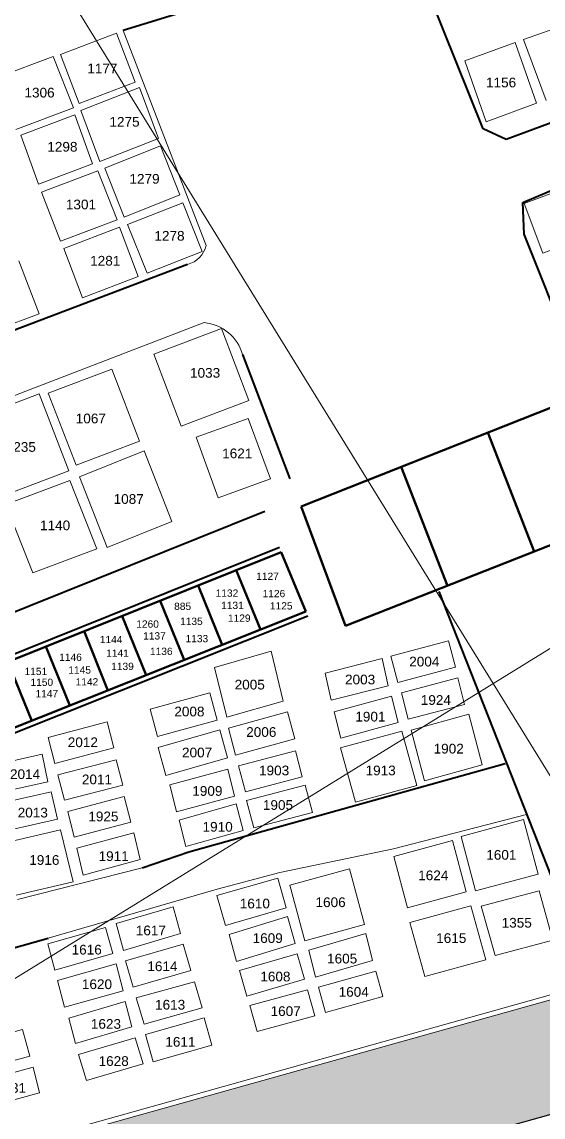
# Model space of a CAD drawing. Header units: inches. Extents: x 0 to 420, y 0 to 297.
# Drawn here: x 220.01 to 241.48, y 110.63 to 155.78 of the extents above; entities that cross this region are included whole.
import ezdxf

# ---------------------------------------------------------------- set-up
doc = ezdxf.new("R2010")
doc.units = ezdxf.units.IN
doc.header["$LTSCALE"] = 2.5
doc.header["$MEASUREMENT"] = 0
doc.layers.get('0').update_dxf_attribs({"lineweight": 0})
for name, color, linetype, lineweight in [('MALHA_COORDENADA4', 10, 'Continuous', 0), ('PEN 01', 1, 'Continuous', 9), ('PEN 03', 3, 'Continuous', 30), ('PEN 04', 4, 'Continuous', 40), ('PEN 05', 5, 'Continuous', 50)]:
    doc.layers.add(name, color=color, linetype=linetype, lineweight=lineweight)
doc.styles.get("Standard").update_dxf_attribs({"font": 'arial.ttf'})

msp = doc.modelspace()

# ---------------------------------------------------------------- hatches: boundary and pattern name
at = {"layer": 'PEN 03'}
h = msp.add_hatch(dxfattribs=at)
h.set_pattern_fill('GRASS', color=256, angle=-58.3307, style=0, pattern_type=2)
h.set_pattern_definition([(31.6693, (239.42994, 128.5002), (0.230571, 0.9730555), [0.1875, -1.226714]), (346.6693, (239.4299, 128.5002), (0.230571, 0.973056), [0.1875, -1.226714, 0.1875, -0.8125]), (76.6693, (239.4299, 128.5002), (-0.973056, 0.230571), [0.1875, -1.226714, 0.1875, -0.8125, 0.1875, -0.8125])])
h.paths.add_polyline_path([(165.497, 94.062), (164.38, 92.025), (166.221, 89.606), (244.268, 111.444), (242.72, 115.735)])

# ---------------------------------------------------------------- linework, layer by layer
for p, q in [((242.824, 155.812, 2.049), (240.676, 155.051, 2.053)), ((224.181, 155.425, 2.353), (227.6, 146.571, 1.797)), ((223.909, 155.317, 2.356), (221.596, 154.437, 2.337)), ((223.909, 155.317, 2.356), (224.682, 153.295, 2.272)), ((238.259, 154.176, 2.018), (240.334, 154.935, 2.04)), ((241.212, 152.426, 1.911), (240.334, 154.935, 2.04)), ((240.676, 155.051, 2.053), (241.602, 152.548, 1.897)), ((221.596, 154.437, 2.337), (222.37, 152.415, 2.253)), ((218.919, 153.462, 2.197), (221.294, 154.359, 2.3)), ((221.294, 154.359, 2.3), (222.135, 152.243, 2.255)), ((239.137, 151.667, 1.889), (238.259, 154.176, 2.018)), ((224.682, 153.295, 2.272), (222.37, 152.415, 2.253)), ((224.852, 153.073, 2.178), (222.435, 152.125, 2.293)), ((224.852, 153.073, 2.178), (225.633, 150.97, 2.048)), ((219.76, 151.346, 2.152), (222.135, 152.243, 2.255)), ((239.137, 151.667, 1.889), (241.212, 152.426, 1.911)), ((219.965, 151.113, 2.156), (222.193, 151.947, 2.24)), ((222.924, 149.93, 2.092), (222.193, 151.947, 2.24)), ((222.435, 152.125, 2.293), (223.216, 150.023, 2.163)), ((220.696, 149.095, 2.008), (219.965, 151.113, 2.156)), ((225.633, 150.97, 2.048), (223.216, 150.023, 2.163)), ((223.423, 149.75, 2.07), (225.716, 150.674, 2.098)), ((225.716, 150.674, 2.098), (226.509, 148.651, 1.863)), ((220.696, 149.095, 2.008), (222.924, 149.93, 2.092)), ((220.818, 148.764, 1.997), (223.144, 149.637, 2.08)), ((223.931, 147.619, 1.943), (223.144, 149.637, 2.08)), ((223.423, 149.75, 2.07), (224.217, 147.728, 1.835)), ((240.694, 148.291, 1.555), (243.195, 149.222, 1.595)), ((221.605, 146.747, 1.86), (220.818, 148.764, 1.997)), ((224.217, 147.728, 1.835), (226.509, 148.651, 1.863)), ((226.634, 148.324, 1.828), (224.362, 147.427, 1.949)), ((227.436, 146.316, 1.738), (226.634, 148.324, 1.828)), ((240.694, 148.291, 1.555), (241.461, 146.242, 1.395)), ((221.605, 146.747, 1.86), (223.931, 147.619, 1.943)), ((221.738, 146.446, 1.864), (224.036, 147.326, 1.955)), ((224.803, 145.293, 1.809), (224.036, 147.326, 1.955)), ((225.163, 145.419, 1.859), (224.362, 147.427, 1.949)), ((241.461, 146.242, 1.395), (243.962, 147.173, 1.435)), ((222.505, 144.414, 1.718), (221.738, 146.446, 1.864)), ((227.436, 146.316, 1.738), (225.163, 145.419, 1.859)), ((219.886, 145.933, 1.903), (220.721, 143.753, 1.781)), ((222.505, 144.414, 1.718), (224.803, 145.293, 1.809)), ((220.721, 143.753, 1.781), (218.295, 142.848, 1.745)), ((210.54, 136.864, 1.473), (227.521, 143.385, 1.589)), ((228.233, 143.142, 1.546), (225.449, 142.088, 1.57)), ((228.233, 143.142, 1.546), (229.355, 140.177, 1.367)), ((225.449, 142.088, 1.57), (226.572, 139.123, 1.391)), ((223.71, 141.463, 1.338), (221.096, 140.476, 1.463)), ((224.858, 138.492, 1.204), (223.71, 141.463, 1.338)), ((220.722, 140.455, 1.499), (217.976, 139.41, 1.508)), ((221.937, 137.279, 1.335), (220.722, 140.455, 1.499)), ((222.244, 137.504, 1.329), (221.096, 140.476, 1.463)), ((229.355, 140.177, 1.367), (226.572, 139.123, 1.391)), ((229.329, 139.438, 1.293), (227.186, 138.66, 1.291)), ((229.329, 139.438, 1.293), (230.244, 136.939, 1.282)), ((227.186, 138.66, 1.291), (228.101, 136.161, 1.28)), ((224.858, 138.492, 1.204), (222.244, 137.504, 1.329)), ((225.051, 138.104, 1.212), (222.38, 137.033, 1.29)), ((226.189, 135.181, 1.116), (225.051, 138.104, 1.212)), ((226.189, 135.181, 1.116), (225.051, 138.104, 1.212)), ((221.937, 137.279, 1.335), (219.19, 136.235, 1.344)), ((221.987, 136.872, 1.195), (219.354, 135.883, 1.206)), ((223.097, 134.06, 1.143), (221.987, 136.872, 1.195)), ((223.518, 134.111, 1.194), (222.38, 137.033, 1.29)), ((230.244, 136.939, 1.282), (228.101, 136.161, 1.28)), ((220.463, 133.07, 1.154), (219.354, 135.883, 1.206)), ((226.189, 135.181, 1.116), (223.518, 134.111, 1.194)), ((223.097, 134.06, 1.143), (220.463, 133.07, 1.154)), ((237.578, 130.271, 0.426), (235.208, 129.631, 0.445)), ((237.578, 130.271, 0.426), (237.868, 129.184, 0.263)), ((230.277, 129.835, 0.229), (227.949, 129.174, 0.181)), ((230.773, 127.786, 0.286), (230.277, 129.835, 0.229)), ((235.208, 129.631, 0.445), (235.499, 128.544, 0.282)), ((228.446, 127.125, 0.238), (227.949, 129.174, 0.181)), ((232.496, 128.935, 0.256), (234.848, 129.535, 0.394)), ((235.1, 128.417, 0.366), (234.848, 129.535, 0.394)), ((237.868, 129.184, 0.263), (235.499, 128.544, 0.282)), ((232.748, 127.817, 0.228), (232.496, 128.935, 0.256)), ((237.972, 128.736, 0.275), (235.649, 128.121, 0.36)), ((237.972, 128.736, 0.275), (238.246, 127.647, 0.127)), ((232.748, 127.817, 0.228), (235.1, 128.417, 0.366)), ((225.289, 127.451, 0.157), (227.746, 128.127, 0.09)), ((227.746, 128.127, 0.09), (228.051, 126.995, 0.241)), ((230.773, 127.786, 0.286), (228.446, 127.125, 0.238)), ((232.867, 127.345, 0.276), (235.23, 127.987, 0.283)), ((235.515, 126.897, 0.084), (235.23, 127.987, 0.283)), ((235.649, 128.121, 0.36), (235.923, 127.032, 0.212)), ((225.289, 127.451, 0.157), (225.594, 126.318, 0.308)), ((230.955, 127.337, 0.328), (228.517, 126.671, 0.333)), ((231.246, 126.221, 0.244), (230.955, 127.337, 0.328)), ((233.151, 126.255, 0.077), (232.867, 127.345, 0.276)), ((238.246, 127.647, 0.127), (235.923, 127.032, 0.212)), ((223.526, 126.933, 0.069), (221.092, 126.288, -0.024)), ((223.803, 125.852, 0.059), (223.526, 126.933, 0.069)), ((225.594, 126.318, 0.308), (228.051, 126.995, 0.241)), ((233.151, 126.255, 0.077), (235.515, 126.897, 0.084)), ((238.422, 127.243, 0.196), (236.038, 126.579, 0.456)), ((238.422, 127.243, 0.196), (238.974, 125.156, -0.193)), ((225.618, 125.874, 0.082), (228.159, 126.602, 0.382)), ((228.159, 126.602, 0.382), (228.484, 125.442, 0.288)), ((228.808, 125.555, 0.249), (228.517, 126.671, 0.333)), ((233.137, 125.856, -0.15), (235.659, 126.536, 0.196)), ((236.279, 124.301, 0.152), (235.659, 126.536, 0.196)), ((236.038, 126.579, 0.456), (236.59, 124.492, 0.067)), ((221.369, 125.208, -0.034), (221.092, 126.288, -0.024)), ((231.246, 126.221, 0.244), (228.808, 125.555, 0.249)), ((218.499, 125.069, -0.068), (220.842, 125.589, -0.075)), ((220.842, 125.589, -0.075), (221.081, 124.456, -0.07)), ((223.803, 125.852, 0.059), (221.369, 125.208, -0.034)), ((225.618, 125.874, 0.082), (225.942, 124.714, -0.012)), ((231.279, 125.738, 0.192), (228.935, 125.114, 0.17)), ((231.56, 124.659, 0.051), (231.279, 125.738, 0.192)), ((233.757, 123.621, -0.194), (233.137, 125.856, -0.15)), ((223.893, 125.365, 0.027), (221.49, 124.743, -0.062)), ((224.162, 124.322, -0.069), (223.893, 125.365, 0.027)), ((225.942, 124.714, -0.012), (228.484, 125.442, 0.288)), ((229.217, 124.035, 0.029), (228.935, 125.114, 0.17)), ((238.974, 125.156, -0.193), (236.59, 124.492, 0.067)), ((221.759, 123.7, -0.158), (221.49, 124.743, -0.062)), ((226.11, 124.331, 0.174), (228.497, 124.973, 0.165)), ((228.497, 124.973, 0.165), (228.767, 123.864, 0.076)), ((231.56, 124.659, 0.051), (229.217, 124.035, 0.029)), ((218.738, 123.936, -0.063), (221.081, 124.456, -0.07)), ((224.162, 124.322, -0.069), (221.759, 123.7, -0.158)), ((226.11, 124.331, 0.174), (226.379, 123.222, 0.085)), ((231.673, 124.31, 0.086), (229.266, 123.684, 0.101)), ((231.975, 123.188, -0.19), (231.673, 124.31, 0.086)), ((233.757, 123.621, -0.194), (236.279, 124.301, 0.152)), ((218.858, 123.506, -0.094), (221.217, 124.048, -0.008)), ((221.472, 122.92, -0.048), (221.217, 124.048, -0.008)), ((224.228, 123.844, -0.084), (221.896, 123.231, 0.036)), ((224.497, 122.792, -0.181), (224.228, 123.844, -0.084)), ((226.379, 123.222, 0.085), (228.767, 123.864, 0.076)), ((226.481, 122.877, 0.071), (228.833, 123.548, 0.084)), ((229.119, 122.454, -0.252), (228.833, 123.548, 0.084)), ((229.569, 122.561, -0.175), (229.266, 123.684, 0.101)), ((219.114, 122.379, -0.134), (221.472, 122.92, -0.048)), ((222.164, 122.179, -0.061), (221.896, 123.231, 0.036)), ((226.767, 121.782, -0.265), (226.481, 122.877, 0.071)), ((231.975, 123.188, -0.19), (229.569, 122.561, -0.175)), ((235.315, 121.695), (240.797, 123.11)), ((240.671, 122.895, -0.47), (238.099, 122.206, -0.241)), ((240.671, 122.895, -0.47), (241.27, 120.643, -0.7)), ((219.246, 121.925, -0.181), (221.603, 122.471, -0.028)), ((222.126, 120.334, -0.162), (221.603, 122.471, -0.028)), ((224.497, 122.792, -0.181), (222.164, 122.179, -0.061)), ((226.767, 121.782, -0.265), (229.119, 122.454, -0.252)), ((224.618, 122.354, -0.162), (222.275, 121.715, 0.025)), ((224.882, 121.248, -0.256), (224.618, 122.354, -0.162)), ((235.331, 121.382, -0.366), (237.746, 122.035, -0.361)), ((238.305, 119.917, -0.454), (237.746, 122.035, -0.361)), ((238.099, 122.206, -0.241), (238.699, 119.954, -0.471)), ((222.54, 120.609, -0.069), (222.275, 121.715, 0.025)), ((230.634, 120.711), (235.315, 121.695)), ((224.882, 121.248, -0.256), (222.54, 120.609, -0.069)), ((235.89, 119.264, -0.459), (235.331, 121.382, -0.366)), ((228.047, 120.035), (230.634, 120.711)), ((233.509, 120.871, -0.342), (231.049, 120.199, -0.3)), ((233.509, 120.871, -0.342), (234.122, 118.566, -0.45)), ((241.27, 120.643, -0.7), (238.699, 119.954, -0.471)), ((219.769, 119.787, -0.315), (222.126, 120.334, -0.162)), ((230.548, 120.488, -0.278), (228.046, 119.764, -0.314)), ((230.548, 120.488, -0.278), (230.897, 119.257, -0.329)), ((231.049, 120.199, -0.3), (231.662, 117.894, -0.408)), ((221.087, 118.005), (228.047, 120.035)), ((228.046, 119.764, -0.314), (228.395, 118.533, -0.365)), ((235.89, 119.264, -0.459), (238.305, 119.917, -0.454)), ((241.31, 119.955, -0.738), (238.924, 119.334, -0.461)), ((241.31, 119.955, -0.738), (241.885, 117.921, -0.936)), ((226.244, 119.297, -0.43), (223.888, 118.608, -0.318)), ((226.244, 119.297, -0.43), (226.544, 118.196, -0.439)), ((230.897, 119.257, -0.329), (228.395, 118.533, -0.365)), ((235.99, 118.655, -0.51), (238.506, 119.34, -0.505)), ((239.125, 117.115, -0.621), (238.506, 119.34, -0.505)), ((238.924, 119.334, -0.461), (239.5, 117.3, -0.659)), ((230.953, 118.898, -0.357), (228.544, 118.157, -0.449)), ((230.953, 118.898, -0.357), (231.261, 117.793, -0.403)), ((221.072, 117.769, -0.283), (223.46, 118.455, -0.229)), ((223.46, 118.455, -0.229), (223.756, 117.371, -0.285)), ((223.888, 118.608, -0.318), (224.188, 117.507, -0.327)), ((234.122, 118.566, -0.45), (231.662, 117.894, -0.408)), ((236.609, 116.43, -0.626), (235.99, 118.655, -0.51)), ((226.544, 118.196, -0.439), (224.188, 117.507, -0.327)), ((228.544, 118.157, -0.449), (228.852, 117.053, -0.495)), ((234.178, 118.202, -0.539), (231.834, 117.515, -0.329)), ((234.178, 118.202, -0.539), (234.454, 117.083, -0.659)), ((241.885, 117.921, -0.936), (239.5, 117.3, -0.659)), ((221.072, 117.769, -0.283), (221.368, 116.685, -0.339)), ((226.653, 117.761, -0.391), (224.282, 117.079, -0.334)), ((226.653, 117.761, -0.391), (226.97, 116.673, -0.435)), ((231.261, 117.793, -0.403), (228.852, 117.053, -0.495)), ((231.834, 117.515, -0.329), (232.11, 116.396, -0.449)), ((221.368, 116.685, -0.339), (223.756, 117.371, -0.285)), ((221.477, 116.27, -0.339), (223.889, 116.95, -0.302)), ((223.756, 117.371, -0.285), (223.756, 117.371, -0.285)), ((224.179, 115.844, -0.356), (223.889, 116.95, -0.302)), ((224.282, 117.079, -0.334), (224.599, 115.992, -0.378)), ((231.348, 117.369, -0.455), (228.976, 116.67, -0.601)), ((231.348, 117.369, -0.455), (231.645, 116.32, -0.455)), ((234.454, 117.083, -0.659), (232.11, 116.396, -0.449)), ((236.609, 116.43, -0.626), (239.125, 117.115, -0.621)), ((226.97, 116.673, -0.435), (224.599, 115.992, -0.378)), ((228.976, 116.67, -0.601), (229.273, 115.621, -0.601)), ((234.59, 116.648, -0.704), (232.23, 115.991, -0.567)), ((234.59, 116.648, -0.704), (234.871, 115.602, -0.763)), ((221.767, 115.164, -0.393), (221.477, 116.27, -0.339)), ((227.114, 116.209, -0.425), (224.715, 115.545, -0.422)), ((227.114, 116.209, -0.425), (227.44, 115.132, -0.472)), ((231.645, 116.32, -0.455), (229.273, 115.621, -0.601)), ((221.767, 115.164, -0.393), (224.179, 115.844, -0.356)), ((231.778, 115.873, -0.488), (229.403, 115.234, -0.534)), ((231.778, 115.873, -0.488), (232.071, 114.802, -0.62)), ((232.23, 115.991, -0.567), (232.51, 114.945, -0.626)), ((234.871, 115.602, -0.763), (232.51, 114.945, -0.626)), ((221.946, 114.704, -0.428), (224.264, 115.4, -0.408)), ((224.537, 114.36, -0.739), (224.264, 115.4, -0.408)), ((224.715, 115.545, -0.422), (225.041, 114.467, -0.469)), ((229.403, 115.234, -0.534), (229.695, 114.162, -0.666)), ((222.219, 113.664, -0.759), (221.946, 114.704, -0.428)), ((227.44, 115.132, -0.472), (225.041, 114.467, -0.469)), ((227.521, 114.729, -0.527), (225.1, 114.043, -0.539)), ((227.521, 114.729, -0.527), (227.834, 113.597, -0.632)), ((232.071, 114.802, -0.62), (229.695, 114.162, -0.666)), ((220.041, 114.237, -0.536), (217.652, 113.595, -0.455)), ((220.041, 114.237, -0.536), (220.343, 113.143, -0.587)), ((222.219, 113.664, -0.759), (224.537, 114.36, -0.739)), ((222.344, 113.206, -0.781), (224.682, 113.893, -0.533)), ((225.002, 112.832, -0.528), (224.682, 113.893, -0.533)), ((225.1, 114.043, -0.539), (225.412, 112.912, -0.644)), ((227.834, 113.597, -0.632), (225.412, 112.912, -0.644)), ((220.343, 113.143, -0.587), (217.953, 112.501, -0.506)), ((222.665, 112.145, -0.776), (222.344, 113.206, -0.781)), ((220.47, 112.697, -0.78), (218.129, 112.047, -0.669)), ((220.47, 112.697, -0.78), (220.739, 111.638, -0.762)), ((222.665, 112.145, -0.776), (225.002, 112.832, -0.528)), ((220.739, 111.638, -0.762), (218.398, 110.989, -0.651))]:
    msp.add_line(p, q)
at = {"color": 4}
msp.add_line((219.824, 119.599), (224.965, 120.912), dxfattribs=at)
for centre, radius, start, end in [((226.558, 146.819, 1.764), 1.072, 284.8354, 346.6111), ((227.348, 141.577, 1.431), 1.817, 15.6268, 84.5111)]:
    msp.add_arc(centre, radius, start, end)
at = {"layer": 'MALHA_COORDENADA4'}
for p, q in [((138.373, 292.322), (315.416, 5.322)), ((39.748, 5.322), (327.94, 183.1))]:
    msp.add_line(p, q, dxfattribs=at)
at = {"layer": 'PEN 01'}
for p, q in [((243.529, 116.17, -1.42), (165.443, 94.255, -1.556)), ((242.72, 115.735, -1.421), (165.497, 94.062, -1.556))]:
    msp.add_line(p, q, dxfattribs=at)
at = {"layer": 'PEN 03'}
msp.add_line((166.221, 89.606, -1.793), (244.268, 111.444, -2.11), dxfattribs=at)
at = {"layer": 'PEN 04'}
for p, q in [((239.007, 151.368, 1.822), (236.089, 158.683, 2.34)), ((229.363, 157.025, 2.439), (224.181, 155.425, 2.353)), ((251.048, 155.065, 1.705), (239.961, 150.935, 1.769)), ((239.961, 150.935, 1.769), (239.007, 151.368, 1.822)), ((240.647, 148.344, 1.546), (243.324, 149.476, 1.544)), ((240.705, 147.028, 1.459), (240.647, 148.344, 1.546)), ((242.95, 141.366, 0.972), (240.705, 147.028, 1.459)), ((226.832, 145.783, 1.764), (209.787, 139.312, 1.32)), ((229.097, 142.066, 1.431), (231.053, 136.948, 1.01)), ((230.022, 135.594, 0.796), (155.449, 105.633, 0.135)), ((230.619, 134.109, 0.796), (153.494, 103.123, 0.112)), ((237.18, 132.294, 0.506), (243.602, 115.983, -1.384)), ((154.562, 100.485, -0.138), (231.783, 131.292, 0.412)), ((226.879, 121.569), (239.911, 125.21)), ((224.965, 120.912), (226.879, 121.569)), ((214.005, 116.037), (221.087, 118.005))]:
    msp.add_line(p, q, dxfattribs=at)
at = {"layer": 'PEN 05'}
for p, q in [((231.512, 135.808, 0.941), (243.348, 140.496, 0.9)), ((239.209, 138.858, 0.892), (241.104, 133.949, 0.49)), ((235.631, 137.436, 0.895), (237.543, 132.537, 0.512)), ((231.512, 135.808, 0.941), (233.344, 130.891, 0.279)), ((233.344, 130.891, 0.279), (245.312, 135.613, 0.211)), ((230.693, 133.923, 0.796), (153.569, 102.938, 0.112)), ((230.693, 133.923, 0.796), (231.709, 131.478, 0.412)), ((228.841, 133.179, 0.086), (229.834, 130.73, -0.184)), ((227.273, 132.549, 0.086), (228.265, 130.104, -0.183)), ((225.705, 131.919, 0.087), (226.695, 129.477, -0.182)), ((154.488, 100.67, -0.138), (231.709, 131.478, 0.412)), ((224.137, 131.289, 0.087), (225.125, 128.851, -0.181)), ((222.569, 130.659, 0.088), (223.556, 128.225, -0.18)), ((221, 130.029, 0.089), (221.986, 127.599, -0.179)), ((219.432, 129.399, 0.089), (220.416, 126.972, -0.178))]:
    msp.add_line(p, q, dxfattribs=at)

# ---------------------------------------------------------------- texts
for s, height, p in [('1177', 0.4, (222.703, 153.666)), ('1306', 0.4, (220.115, 152.667)), ('1156', 0.4, (239.126, 153.084)), ('1275', 0.4, (223.615, 151.463)), ('1298', 0.4, (221.056, 150.435)), ('1279', 0.4, (224.439, 149.113)), ('1301', 0.4, (221.821, 148.056)), ('1278', 0.4, (225.468, 146.764)), ('1281', 0.4, (222.821, 145.736)), ('1033', 0.4, (226.935, 141.114)), ('1067', 0.4, (222.227, 139.234)), ('1235', 0.4, (219.344, 138.059)), ('1621', 0.4, (228.259, 137.795)), ('1087', 0.4, (223.787, 135.914)), ('1140', 0.4, (220.756, 134.827)), ('1127', 0.3, (229.662, 132.778)), ('1132', 0.3, (227.99, 132.084)), ('1126', 0.3, (229.925, 132.065)), ('885', 0.3, (226.281, 131.54)), ('1131', 0.3, (228.216, 131.578)), ('1125', 0.3, (230.226, 131.559)), ('1260', 0.3, (224.721, 130.809)), ('1135', 0.3, (226.525, 130.921)), ('1129', 0.3, (228.497, 131.052)), ('1137', 0.3, (225.003, 130.321)), ('1133', 0.3, (226.75, 130.208)), ('1144', 0.3, (223.219, 130.171)), ('1146', 0.3, (221.547, 129.439)), ('1141', 0.3, (223.482, 129.608)), ('1136', 0.3, (225.285, 129.683)), ('2004', 0.4, (235.964, 129.211)), ('1151', 0.3, (220.119, 128.858)), ('1145', 0.3, (221.922, 128.914)), ('1139', 0.3, (223.688, 129.064)), ('1150', 0.3, (220.363, 128.408)), ('1142', 0.3, (222.223, 128.426)), ('2003', 0.4, (233.32, 128.472)), ('1147', 0.3, (220.57, 127.939)), ('2005', 0.4, (228.773, 128.261)), ('1924', 0.4, (236.44, 127.627)), ('2008', 0.4, (226.288, 127.152)), ('1901', 0.4, (233.743, 126.941)), ('2006', 0.4, (229.249, 126.307)), ('2012', 0.4, (221.899, 125.885)), ('1902', 0.4, (236.969, 125.621)), ('2007', 0.4, (226.605, 125.462)), ('1903', 0.4, (229.778, 124.723)), ('1913', 0.4, (234.166, 124.723)), ('2014', 0.4, (219.519, 124.569)), ('2011', 0.4, (222.48, 124.354)), ('1909', 0.4, (227.028, 123.878)), ('2013', 0.4, (219.836, 122.985)), ('1905', 0.4, (229.936, 123.298)), ('1925', 0.4, (222.745, 122.827)), ('1910', 0.4, (227.451, 122.4)), ('1911', 0.4, (223.168, 121.19)), ('1601', 0.4, (239.137, 121.243)), ('1916', 0.4, (220.312, 121.031)), ('1624', 0.4, (236.334, 120.398)), ('1606', 0.4, (232.104, 119.289)), ('1610', 0.4, (228.984, 119.236)), ('1355', 0.4, (239.772, 118.444)), ('1617', 0.4, (224.701, 118.127)), ('1609', 0.4, (229.513, 117.811)), ('1615', 0.4, (237.075, 117.811)), ('1616', 0.4, (222.057, 117.335)), ('1614', 0.4, (225.177, 116.649)), ('1605', 0.4, (232.58, 116.966)), ('1608', 0.4, (229.83, 116.227)), ('1620', 0.4, (222.48, 115.91)), ('1604', 0.4, (233.056, 115.593)), ('1613', 0.4, (225.494, 115.065)), ('1607', 0.4, (230.253, 114.801)), ('1623', 0.4, (222.85, 114.273)), ('1611', 0.4, (225.917, 113.534)), ('1628', 0.4, (223.168, 112.742)), ('1631', 0.4, (218.937, 111.633))]:
    msp.add_text(s, height=height).set_placement(p)

doc.saveas('drawing.dxf')
